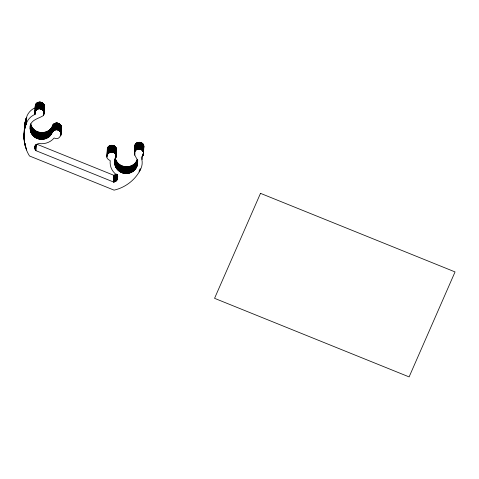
<?xml version="1.0" encoding="UTF-8"?>
<svg xmlns="http://www.w3.org/2000/svg" width="479" height="479" viewBox="0 0 479 479"><rect width="100%" height="100%" fill="white"/><g stroke="black" fill="none" stroke-linecap="round" stroke-linejoin="round"><path stroke-width="0.72" d="M61.102 128.893C62.994 124.199 55.702 120.774 53.025 124.887C49.918 135.329 33.051 134.976 30.758 124.175C30.045 128.043 29.878 132.467 32.835 135.443C34.015 136.778 35.506 137.82 37.152 138.485C40.481 139.844 44.421 139.593 47.529 137.778C51.726 136.395 51.445 129.959 56.181 129.737C64.018 129.324 60.761 141.706 54.139 137.982A16.047 15.346 2.9 0 1 39.015 143.526C35.656 143.688 33.608 148.089 35.901 150.651L113.571 182.026C116.93 181.864 118.978 177.464 116.69 174.901A16.047 15.346 2.9 0 1 110.23 160.639C99.177 155.028 117.828 146.053 115.762 157.986C111.248 166.381 121.079 176.254 129.665 173.009C134.03 171.757 137.461 167.65 137.605 163.07C138.389 159.208 134.599 156.753 134.371 153.208M35.236 107.715A16.047 15.346 2.9 0 0 27.105 115.72A37.176 35.554 2.9 0 0 26.812 116.451L26.141 124.115C22.25 134.497 23.645 146.598 29.494 155.98L114.086 190.151C125.42 187.54 135.575 179.769 140.622 169.255A37.176 35.554 2.9 0 0 140.964 168.536A16.047 15.346 2.9 0 0 141.227 157.352L142.886 155.621L143.526 153.675M134.707 146.514L134.844 147.706M143.532 153.502C143.88 147.933 134.605 147.46 134.377 153.035M143.874 146.808C144.215 141.239 134.94 140.766 134.719 146.34M23.956 136L24.615 124.965L26.483 117.421M23.962 137.449L24.615 124.965M24.01 138.611L24.195 133.282M24.315 131.372L24.74 124.103M24.07 139.479L24.178 135.928M24.447 130.51L24.884 123.241M24.124 140.06L24.207 137.539M24.597 129.647L24.992 122.672M24.71 129.079L25.171 121.816M24.896 128.228L25.237 121.534M24.333 141.79L24.405 140.305M24.968 127.947L25.375 120.971M24.423 142.365L24.453 140.592M25.106 127.378L25.519 120.409M24.471 142.652L24.579 140.425M25.255 126.815L25.674 119.846M24.573 143.227L24.633 140.712M25.411 126.258L25.752 119.564M25.495 125.977L25.836 119.283M25.579 125.702L26.004 118.732M25.758 125.145L26.094 118.451M24.866 144.652L24.938 143.167M25.848 124.869L26.189 118.175M24.932 144.939L25.004 143.449M25.944 124.594L26.375 117.624M25.07 145.502L25.076 143.736M25.369 146.628L25.447 145.143M25.453 146.909L25.531 145.424M25.537 147.191L25.609 145.7M25.986 148.58L26.064 147.089M26.495 149.951L26.567 148.46M30.422 130.869L30.273 125.534M30.147 129.168L30.452 123.941M30.249 130.025L30.548 124.073M30.327 130.45L30.626 124.498M30.53 131.288L30.872 124.594M30.662 131.701L31.003 125.007M30.806 132.108L31.147 125.414M30.973 132.509L31.309 125.815M31.153 132.905L31.488 126.211M31.345 133.294L31.686 126.6M31.554 133.671L31.895 126.983M31.782 134.048L32.123 127.354M32.021 134.413L32.362 127.719M32.279 134.767L32.62 128.073M32.548 135.114L32.889 128.42M32.835 135.443L33.177 128.755M33.135 135.773L33.47 129.079M33.446 136.084L33.781 129.39M26.141 124.115L26.471 123.145A37.176 35.554 2.9 0 1 26.77 122.408A16.047 15.346 2.9 0 1 34.901 114.409L35.26 105.871C35.883 100.129 45.511 101.548 44.319 107.254M33.77 136.383L34.105 129.689M34.955 113.936L35.368 105.368M35.033 114.271L35.47 105.039M35.057 114.343L35.602 104.715M34.105 136.671L34.44 129.977M34.889 113.421L35.674 104.56M35.332 111.254L35.841 104.254M35.416 111.098L35.937 104.111M35.596 110.805L36.033 103.967M34.452 136.946L34.787 130.252M35.697 110.661L36.141 103.829M35.799 110.517L36.254 103.692M35.913 110.386L36.368 103.56M36.027 110.254L36.488 103.434M34.805 137.21L35.147 130.516M36.153 110.128L36.614 103.314M36.278 110.008L36.745 103.195M36.41 109.889L36.883 103.087M35.177 137.455L35.518 130.767M36.548 109.775L37.027 102.979M34.931 148.107L35.015 146.101M36.685 109.673L37.17 102.877M34.985 148.628L35.051 146.053M35.554 137.695L35.895 131.001M36.829 109.571L37.32 102.781M35.057 148.969L35.242 145.251M35.153 149.31L35.29 145.424M36.979 109.475L37.476 102.692M35.218 149.472L35.44 145.011M37.134 109.386L37.631 102.608M35.284 149.634L35.506 145.173M35.943 137.916L36.278 131.222M35.434 149.951L35.584 145.335M37.29 109.302L37.787 102.53M35.524 150.107L35.787 144.903M35.614 150.256L35.877 145.053M37.452 109.224L37.955 102.458M35.715 150.406L35.979 145.197M36.338 138.12L36.679 131.426M37.613 109.152L38.116 102.392M35.901 150.651L36.123 144.598M37.781 109.086L38.29 102.332M37.949 109.026L38.458 102.278M36.739 138.311L37.081 131.617M38.122 108.972L38.631 102.237M38.29 108.925L38.805 102.195M37.152 138.485L37.494 131.791M38.47 108.889L38.985 102.159M38.643 108.853L39.158 102.135M38.823 108.829L39.338 102.111M37.572 138.647L37.913 131.953M39.003 108.805L39.517 102.099M39.182 108.793L39.697 102.093M37.997 138.79L38.338 132.096M39.362 108.787L39.877 102.093M30.117 128.737C29.261 119.96 37.931 119.032 43.236 115.678C45.367 113.002 43.044 108.775 39.721 108.793L40.056 102.099M39.901 108.805L40.236 102.117M38.428 138.916L38.769 132.222M40.08 108.829L40.416 102.135M40.254 108.853L40.595 102.159M38.865 139.03L39.2 132.336M40.434 108.889L40.769 102.195M40.607 108.931L40.949 102.237M40.781 108.972L41.122 102.284M39.302 139.126L39.643 132.432M40.955 109.026L41.29 102.338M41.122 109.086L41.457 102.398M39.745 139.203L40.08 132.509M41.29 109.152L41.625 102.464M41.451 109.224L41.793 102.536M41.613 109.308L41.948 102.614M40.188 139.263L40.529 132.575M41.769 109.392L42.11 102.698M41.924 109.481L42.26 102.787M42.074 109.577L42.415 102.883M40.637 139.311L40.978 132.617M42.218 109.679L42.559 102.985M42.362 109.781L42.703 103.093M42.499 109.895L42.835 103.201M41.086 139.341L41.428 132.647M42.631 110.014L42.972 103.32M42.757 110.134L43.098 103.44M42.882 110.26L43.218 103.566M41.535 139.353L41.877 132.659M42.996 110.392L43.338 103.698M43.11 110.529L43.451 103.835M43.218 110.667L43.553 103.973M43.32 110.811L43.655 104.117M41.984 139.347L42.326 132.653M43.499 111.104L43.751 104.266M43.338 115.535L43.409 114.05M43.583 111.26L43.924 104.566M43.427 115.391L43.505 113.9M43.661 111.415L43.996 104.721M43.727 111.577L44.068 104.883M42.433 139.323L42.775 132.629M43.823 111.954L44.128 105.045M43.739 114.774L44.236 105.374M43.858 114.445L44.313 105.709M43.978 113.942L44.367 106.051M42.882 139.287L43.224 132.593M43.332 139.227L43.667 132.539M43.775 139.155L44.11 132.461M44.212 139.066L44.553 132.378M44.649 138.964L44.99 132.27M45.08 138.838L45.415 132.15M45.505 138.7L45.846 132.012M45.924 138.551L46.265 131.857M46.337 138.377L46.679 131.689M46.744 138.192L47.08 131.503M47.14 137.994L47.481 131.3M47.529 137.778L47.87 131.084M47.906 137.551L48.247 130.857M48.277 137.305L48.619 130.611M48.636 137.048L48.978 130.354M48.984 136.778L49.325 130.084M49.325 136.497L49.66 129.803M49.648 136.198L49.99 129.504M49.96 135.892L50.301 129.198M50.259 135.569L50.6 128.881M50.546 135.24L50.888 128.546M50.822 134.898L51.157 128.204M51.079 134.551L51.421 127.857M51.325 134.186L51.66 127.498M51.552 133.821L51.894 127.127M51.768 133.437L52.103 126.749M51.966 133.054L52.301 126.36M52.109 132.647L52.516 125.797M52.247 132.33L52.66 125.48M52.403 132.018L52.744 125.324M52.492 131.869L52.828 125.181M52.582 131.725L52.924 125.031M52.684 131.581L53.025 124.887M52.792 131.444L53.133 124.75M52.906 131.312L53.241 124.618M53.019 131.18L53.361 124.486M53.145 131.054L53.48 124.36M53.271 130.935L53.612 124.241M53.403 130.815L53.744 124.127M53.54 130.707L53.882 124.013M53.684 130.599L54.019 123.905M53.828 130.498L54.169 123.81M53.977 130.408L54.319 123.714M54.133 130.318L54.474 123.624M54.289 130.234L54.63 123.54M54.45 130.156L54.792 123.462M54.612 130.084L54.953 123.39M54.78 130.019L55.121 123.331M54.947 129.965L55.289 123.271M55.121 129.911L55.462 123.217M55.295 129.863L55.636 123.175M55.468 129.827L55.809 123.133M55.648 129.797L55.983 123.103M55.821 129.767L56.163 123.079M56.001 129.749L56.342 123.055M56.181 129.737L56.522 123.043M56.36 129.731L56.702 123.037M56.54 129.731L56.881 123.043M56.72 129.743L57.061 123.049M56.899 129.755L57.24 123.061M57.079 129.779L57.42 123.085M57.258 129.809L57.594 123.115M57.432 129.839L57.773 123.151M57.612 129.881L57.947 123.193M57.779 129.929L58.121 123.241M57.953 129.983L58.294 123.295M58.121 130.048L58.462 123.354M58.288 130.114L58.63 123.42M58.45 130.186L58.791 123.492M58.612 130.264L58.953 123.57M58.767 130.348L59.109 123.66M58.923 130.444L59.258 123.75M59.073 130.539L59.408 123.845M59.216 130.641L59.552 123.947M59.354 130.749L59.695 124.055M59.492 130.863L59.833 124.169M59.624 130.977L59.965 124.289M59.749 131.102L60.091 124.408M59.875 131.228L60.21 124.534M59.989 131.36L60.33 124.666M60.103 131.497L60.438 124.803M60.204 131.635L60.546 124.947M60.306 131.779L60.647 125.091M60.402 131.929L60.737 125.235M60.486 132.078L60.827 125.384M60.57 132.234L60.905 125.54M60.641 132.39L60.983 125.696M60.629 135.904L60.779 132.928M60.773 132.713L61.049 125.857M60.701 135.743L61.168 126.181M60.761 135.587L61.258 126.516M60.869 135.258L61.318 126.857M61.013 134.407L61.36 127.546M106.937 156.753L107.326 148.861C108.29 142.832 118.391 145.347 116.163 151.13M106.985 157.094L107.458 148.358M107.17 154.891L107.577 148.035M107.302 154.567L107.643 147.879M107.38 154.412L107.799 147.568M107.553 154.112L107.889 147.418M107.643 153.963L107.985 147.275M107.745 153.825L108.086 147.131M107.853 153.687L108.194 146.993M107.967 153.549L108.302 146.855M108.08 153.418L108.422 146.73M108.206 153.292L108.541 146.604M108.332 153.172L108.673 146.478M108.464 153.058L108.805 146.364M108.601 152.945L108.943 146.257M108.745 152.843L109.08 146.149M108.889 152.741L109.23 146.047M109.038 152.645L109.38 145.951M109.194 152.556L109.529 145.867M109.35 152.472L109.691 145.784M109.511 152.4L109.853 145.706M109.673 152.328L110.014 145.634M109.841 152.262L110.182 145.568M110.008 152.202L110.35 145.508M110.182 152.154L110.517 145.46M110.356 152.106L110.691 145.412M110.529 152.065L110.871 145.377M110.709 152.035L111.044 145.341M110.883 152.011L111.224 145.317M111.062 151.993L111.403 145.299M111.242 151.981L111.583 145.287M111.421 151.975L111.763 145.281M111.601 151.975L111.942 145.281M111.781 151.981L112.122 145.287M111.96 151.999L112.302 145.305M112.14 152.017L112.481 145.323M112.32 152.047L112.655 145.353M112.493 152.083L112.834 145.388M112.667 152.124L113.008 145.43M112.84 152.172L113.182 145.478M113.014 152.226L113.349 145.532M113.182 152.286L113.523 145.592M113.349 152.352L113.685 145.658M113.511 152.424L113.852 145.736M113.673 152.508L114.008 145.814M113.828 152.591L114.17 145.897M113.984 152.681L114.319 145.987M114.134 152.777L114.469 146.083M114.277 152.879L114.613 146.191M114.415 152.987L114.756 146.293M114.553 153.1L114.894 146.406M114.685 153.22L115.026 146.526M114.81 153.34L115.152 146.646M114.936 153.472L115.271 146.778M113.571 182.026L113.912 175.332L36.931 144.239M115.05 153.603L115.391 146.909M113.703 182.008L114.044 175.314L116.613 174.099L116.271 180.793M114.709 162.902L114.894 158.956M115.164 153.735L115.499 147.041M114.774 163.764L114.918 159.273M115.265 153.879L115.607 147.185M113.882 181.978L114.224 175.284M114.834 164.189L115.098 158.986M115.367 154.022L115.708 147.328M114.912 164.614L115.253 157.92C117.002 168.584 133.737 169.931 137.233 159.735L136.898 166.429M115.463 154.166L115.798 147.472M114.062 181.942L114.403 175.248M115.008 165.033L115.343 157.603M115.547 154.316L115.888 147.628M114.242 181.9L114.577 175.206M115.631 154.472L115.966 147.777M115.122 165.453L115.457 158.759M115.702 154.627L116.044 147.939M114.415 181.852L114.75 175.158M115.247 165.866L115.589 159.172M115.619 158.298L115.768 155.322M115.774 154.789L116.11 148.095M115.69 158.142L116.175 148.256M114.589 181.798L114.924 175.104M115.397 166.273L115.732 159.579M115.822 157.825L116.277 148.586M114.756 181.739L115.098 175.045M115.93 157.495L116.355 148.927M115.559 166.674L115.894 159.98M116.038 156.992L116.415 149.436M114.924 181.667L115.265 174.979M115.738 167.069L116.074 160.375M115.092 181.595L115.427 174.901M115.253 181.517L115.589 174.823M115.93 167.458L116.271 160.764M115.409 181.427L115.75 174.733M116.146 167.842L116.481 161.148M115.565 181.337L115.9 174.643M115.714 181.236L116.056 174.548M116.367 168.213L116.708 161.519M115.858 181.134L116.199 174.44M116.613 168.578L116.948 161.884M116.002 181.026L116.343 174.332M116.14 180.912L116.481 174.218M116.864 168.931L117.205 162.237M116.403 180.667L116.702 174.721M116.523 180.541L116.822 174.59M117.139 169.279L117.475 162.585M116.642 180.403L116.942 174.458M116.75 180.266L117.05 174.32M116.858 180.128L117.121 174.919M117.421 169.614L117.762 162.92M116.954 179.978L117.217 174.775M117.139 179.679L117.361 175.218M117.217 179.523L117.445 175.063M117.72 169.937L118.062 163.243M117.295 179.362L117.589 174.739M117.421 179.038L117.612 175.32M117.523 178.703L117.738 176.182M118.032 170.249L118.367 163.555M118.355 170.548L118.69 163.854M118.69 170.835L119.026 164.147M119.037 171.111L119.373 164.423M119.397 171.374L119.732 164.68M119.762 171.626L120.103 164.932M120.139 171.859L120.48 165.165M120.528 172.081L120.87 165.387M120.924 172.284L121.265 165.59M121.331 172.476L121.666 165.782M121.738 172.65L122.079 165.956M122.157 172.811L122.498 166.117M122.582 172.955L122.923 166.261M123.013 173.081L123.354 166.393M123.45 173.194L123.786 166.5M123.887 173.29L124.229 166.596M124.33 173.368L124.672 166.674M124.774 173.434L125.115 166.74M125.223 173.476L125.564 166.782M125.672 173.506L126.013 166.812M126.121 173.518L126.462 166.824M126.576 173.512L126.911 166.818M127.025 173.488L127.36 166.8M127.468 173.452L127.809 166.758M127.917 173.398L128.252 166.704M128.36 173.32L128.695 166.632M128.797 173.236L129.138 166.542M129.234 173.129L129.575 166.435M129.665 173.009L130.007 166.315M130.09 172.871L130.432 166.177M130.51 172.715L130.851 166.021M130.923 172.548L131.264 165.854M131.33 172.362L131.671 165.668M131.725 172.159L132.066 165.465M132.114 171.943L132.455 165.255M132.497 171.716L132.833 165.021M132.863 171.47L133.204 164.782M133.222 171.213L133.563 164.525M134.371 153.549L134.755 145.999M133.575 170.943L133.91 164.255M134.431 154.064L134.868 145.496M134.503 154.4L134.976 145.167M134.605 154.729L135.108 144.85M133.91 170.662L134.252 163.968M134.665 154.897L135.186 144.694M134.737 155.052L134.844 152.825M134.928 151.232L135.27 144.538M135.018 151.083L135.359 144.389M135.114 150.939L135.557 144.101M134.234 170.368L134.575 163.674M135.323 150.657L135.665 143.963M135.437 150.526L135.773 143.832M134.551 170.057L134.886 163.363M135.551 150.394L135.892 143.7M135.677 150.268L136.018 143.58M134.85 169.74L135.186 163.046M135.808 150.149L136.144 143.46M135.94 150.035L136.275 143.341M135.138 169.404L135.473 162.716M136.078 149.927L136.413 143.233M136.222 149.819L136.557 143.125M136.365 149.723L136.707 143.029M135.407 169.063L135.749 162.375M136.515 149.628L136.856 142.934M135.665 168.716L136.006 162.022M136.671 149.538L137.012 142.85M135.91 168.357L136.252 161.662M136.826 149.46L137.168 142.766M136.138 167.985L136.479 161.291M136.988 149.382L137.329 142.688M137.156 149.31L137.491 142.622M136.353 167.608L136.689 160.914M137.323 149.25L137.659 142.556M136.551 167.219L136.886 160.525M137.491 149.191L137.832 142.497M136.731 166.83L137.072 160.136M137.665 149.143L138 142.449M137.838 149.095L138.174 142.401M137.048 166.021L137.347 160.076M137.18 165.614L137.557 159.435M138.012 149.059L138.353 142.365M137.293 165.195L137.653 159.573M138.186 149.029L138.527 142.335M137.473 164.351L137.695 159.549M137.581 163.501L137.73 160.411M138.365 149.005L138.706 142.311M138.545 148.987L138.886 142.293M138.724 148.975L139.066 142.281M138.904 148.969L139.245 142.275M139.084 148.969L139.425 142.281M139.263 148.981L139.605 142.287M139.443 148.999L139.784 142.305M139.623 149.017L139.964 142.329M139.802 149.047L140.137 142.359M139.976 149.083L140.317 142.395M140.149 149.125L140.491 142.437M139.197 171.907L139.275 170.416M140.323 149.179L140.664 142.485M140.497 149.232L140.832 142.538M140.664 149.292L141 142.598M139.634 171.141L139.712 169.656M140.826 149.364L141.167 142.67M140.988 149.436L141.329 142.742M140.054 170.368L140.209 168.668M141.149 149.514L141.491 142.826M141.305 149.604L141.646 142.91M141.461 149.693L141.796 142.999M141.61 149.789L141.946 143.101M141.754 149.897L142.089 143.203M141.892 150.005L142.233 143.311M142.029 150.119L142.365 143.425M142.161 150.238L142.497 143.544M142.287 150.358L142.622 143.664M142.407 150.49L142.748 143.796M142.52 150.622L142.862 143.928M142.634 150.759L142.97 144.065M142.736 150.897L143.077 144.203M142.832 151.041L143.173 144.347M142.928 151.19L143.269 144.496M143.011 151.34L143.353 144.646M142.97 155.471L143.047 153.987M143.095 151.496L143.431 144.802M143.053 155.322L143.131 153.837M143.233 151.813L143.508 144.963M143.131 155.166L143.209 153.681M143.293 151.975L143.634 145.281M143.395 152.304L143.688 145.448M143.377 154.519L143.778 145.784M143.455 154.184L143.856 146.293M24.423 126.695L24.309 131.048M143.862 146.981L143.472 148.472M35.26 105.871L35.266 107.074M107.326 148.861L107.565 151.232M44.08 108.08L43.852 108.547M142.532 155.376A16.047 15.346 2.9 0 1 142.083 159.561M260.498 193.342L214.562 298.327L409.114 376.907L455.05 271.922L260.498 193.342"/></g></svg>
